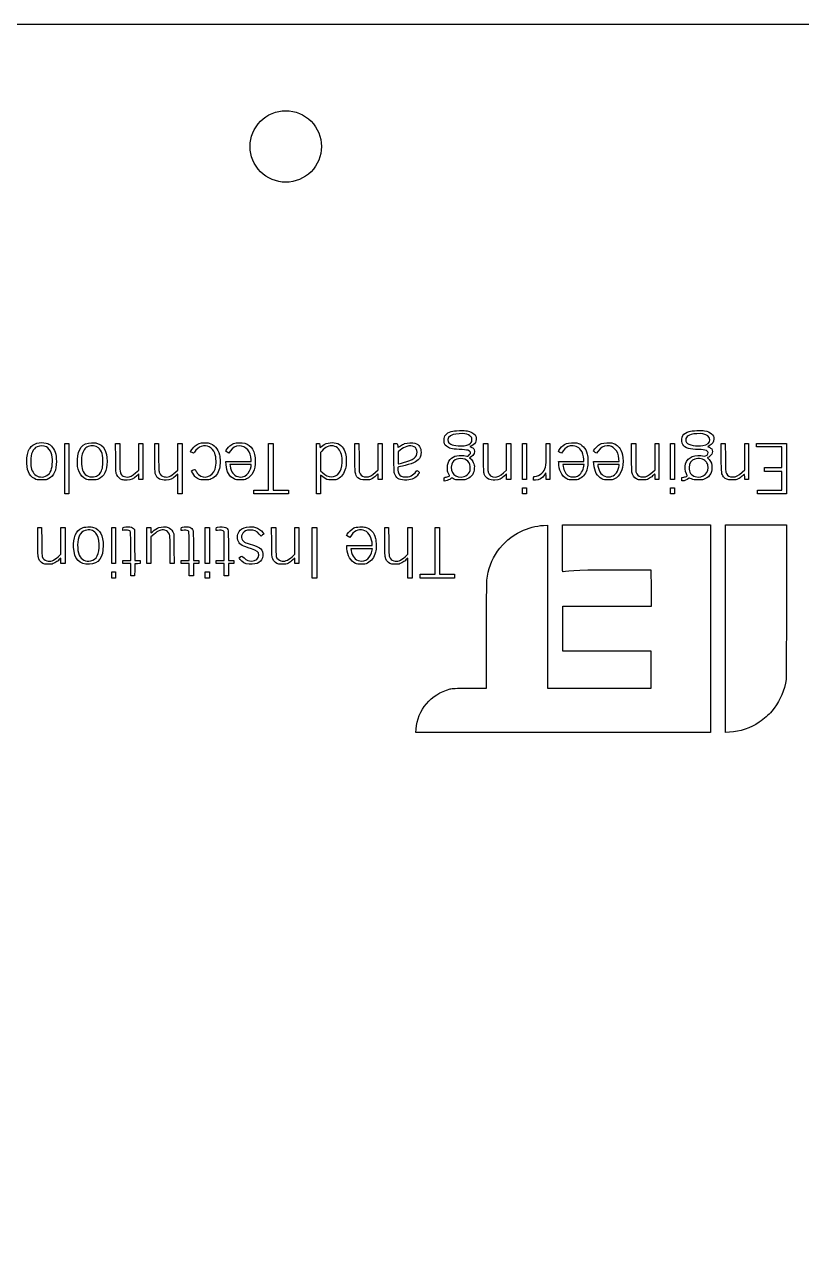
# Model space of a CAD drawing. Extents: x 4 to 392, y 13 to 534.
# Drawn here: x 135.3 to 184.3, y 369.2 to 446.6 of the extents above; entities that cross this region are included whole.
import ezdxf

# ---------------------------------------------------------------- set-up
doc = ezdxf.new("R2010")
doc.units = 0
doc.layers.add('Layer_1', color=7, linetype='CONTINUOUS')

msp = doc.modelspace()

# ---------------------------------------------------------------- linework, layer by layer
at = {"layer": 'Layer_1', "color": 7}
for points in [[(298.524921, 163.496596), (298.336829, 163.496596), (298.336829, 437.039586), (298.354291, 437.039586), (298.336829, 446.479321), (298.240706, 446.575439), (5.042069, 446.575439)], [(163.200946, 420.935633), (163.201056, 420.935543)], [(178.172115, 420.937523), (178.171475, 420.937563)], [(139.833776, 420.163493), (139.833776, 420.163353)], [(141.034006, 419.218883), (141.027006, 420.146703), (141.159996, 420.146703), (141.292976, 420.146703), (141.292976, 419.277023)], [(142.292626, 418.280653), (142.490146, 418.450183), (142.490146, 419.298443), (142.490146, 420.146703), (142.621846, 420.146703), (142.753536, 420.146703), (142.753206, 419.009363)], [(143.500396, 419.206903), (143.493396, 420.146683), (143.612346, 420.146683), (143.731286, 420.146683), (143.739286, 419.266753)], [(144.819966, 418.338943), (144.955326, 418.458663), (144.955596, 419.302673), (144.955876, 420.146683), (145.087556, 420.146683), (145.219246, 420.146683), (145.219246, 418.554443), (145.219396, 418.554443)], [(146.920426, 420.163443), (146.921086, 420.163363)], [(154.096306, 418.031883), (153.958636, 418.138613), (153.958636, 417.550413), (153.958636, 416.962213), (153.826946, 416.962213), (153.695246, 416.962213), (153.695246, 418.554463), (153.695246, 420.146703), (153.789346, 420.146703), (153.883346, 420.146703), (153.899846, 420.015013)], [(156.113756, 419.313113), (156.113756, 420.146743), (156.244366, 420.146743), (156.374976, 420.146743), (156.381976, 419.242863), (156.388976, 418.339003), (156.448776, 418.232473)], [(157.424486, 418.317673), (157.598076, 418.474653), (157.598076, 419.310693), (157.598076, 420.146743), (157.717786, 420.146743), (157.837516, 420.146743), (157.837686, 419.009363)], [(158.573956, 419.679743), (158.567956, 420.146653), (158.678896, 420.146653)], [(159.903956, 420.161483), (159.903956, 420.161593)], [(164.235096, 419.218863), (164.228096, 420.146683), (164.361306, 420.146683), (164.494516, 420.146683), (164.494516, 419.295313)], [(165.494126, 418.279383), (165.691666, 418.447923), (165.691666, 419.297303), (165.691666, 420.146683), (165.823356, 420.146683), (165.955046, 420.146683), (165.954576, 419.009363)], [(168.180886, 419.470283), (168.181156, 420.146683), (168.300866, 420.146683), (168.420586, 420.146683), (168.420766, 419.009363)], [(170.112596, 420.170443), (170.112526, 420.171103)], [(172.329706, 420.169903), (172.329656, 420.170063)], [(173.568716, 419.316613), (173.568716, 420.146693), (173.699326, 420.146693), (173.829946, 420.146693), (173.836946, 419.242813), (173.843946, 418.338953), (173.903746, 418.232423)], [(174.879446, 418.317623), (175.053046, 418.474603), (175.053046, 419.310643), (175.053046, 420.146693), (175.172756, 420.146693), (175.292476, 420.146693), (175.292576, 419.009363)], [(179.224955, 419.242803), (179.215955, 420.146673), (179.348325, 420.146673), (179.480705, 420.146673), (179.487705, 419.254783)], [(180.534115, 418.319563), (180.703875, 418.474503), (180.703875, 419.310593), (180.703875, 420.146673), (180.823605, 420.146673), (180.943325, 420.146673), (180.943275, 419.009363)], [(145.996626, 419.587683), (145.949026, 419.519583), (145.847256, 419.560383)], [(148.247836, 419.643273), (148.163636, 419.528563), (148.068436, 419.580163)], [(154.036636, 419.662013), (153.958836, 419.565313), (153.958836, 418.989403), (153.958836, 418.413493), (154.088576, 418.287823)], [(158.967606, 419.717053), (158.843316, 419.618853), (158.843316, 419.236313)], [(163.490456, 419.996553), (163.373906, 419.938453), (163.491446, 419.888853)], [(169.262186, 419.675463), (169.154976, 419.528093), (169.051276, 419.578393)], [(171.447916, 419.641363), (171.362316, 419.524763), (171.268516, 419.578263)], [(178.465105, 419.984073), (178.369305, 419.935773), (178.471515, 419.894773)], [(142.753206, 419.009363), (142.753206, 417.872043), (142.621516, 417.872043), (142.489816, 417.872043), (142.489816, 418.042053), (142.489816, 418.212053), (142.358126, 418.091693)], [(145.219396, 418.554443), (145.219396, 416.962183), (145.087706, 416.962183), (144.956016, 416.962183), (144.956016, 417.586633), (144.956016, 418.211083), (144.818346, 418.088313)], [(147.999316, 418.799843), (147.983616, 418.997383), (148.780376, 418.997383), (149.577136, 418.997383), (149.577136, 419.103943)], [(149.568946, 418.680343), (149.583846, 418.805843), (148.908186, 418.805843), (148.232526, 418.805843), (148.248016, 418.728033)], [(157.837686, 419.009363), (157.837686, 417.872043), (157.717966, 417.872043), (157.598256, 417.872043), (157.598256, 418.039653)], [(162.544666, 419.150173), (162.544666, 419.150023)], [(163.446306, 419.289343), (163.346216, 419.234043), (163.428816, 419.161543)], [(165.954576, 419.009363), (165.954576, 417.872043), (165.822886, 417.872043), (165.691196, 417.872043), (165.691196, 418.042053), (165.691196, 418.212053), (165.556156, 418.088653)], [(168.420766, 419.009363), (168.420766, 417.872043), (168.301976, 417.872043), (168.183196, 417.872043), (168.176196, 418.079653), (168.169196, 418.287263), (168.080396, 418.153293)], [(168.972296, 418.907243), (168.971506, 418.996743), (169.767626, 419.002743), (170.563756, 419.008743), (170.558756, 419.150943)], [(170.562956, 418.704083), (170.579956, 418.805833), (169.904716, 418.805833), (169.229476, 418.805833), (169.246376, 418.693043), (169.246326, 418.693053)], [(171.190916, 418.847713), (171.178816, 418.997363), (171.982116, 418.997363), (172.785416, 418.997363), (172.771516, 419.170953)], [(172.778506, 418.733413), (172.778506, 418.805813), (172.106996, 418.805813), (171.435496, 418.805813), (171.451926, 418.716053)], [(175.292576, 419.009363), (175.292576, 417.872043), (175.172866, 417.872043), (175.053146, 417.872043), (175.053146, 418.039653)], [(180.943275, 419.009363), (180.943275, 417.872043), (180.823555, 417.872043), (180.703835, 417.872043), (180.703835, 418.027673)], [(159.918386, 418.294443), (160.036166, 418.426603), (160.110466, 418.388103)], [(161.848696, 417.784543), (161.740546, 417.769743), (161.740546, 417.878843)], [(167.507206, 417.824153), (167.391066, 417.824153), (167.391066, 417.943873)], [(176.729776, 417.880843), (176.729776, 417.985473), (176.869436, 418.012973)], [(136.125746, 413.903063), (136.118746, 414.830873), (136.237456, 414.830873), (136.356176, 414.830873), (136.366476, 413.962923)], [(137.400906, 412.987973), (137.578226, 413.142853), (137.580226, 413.986863), (137.582226, 414.830873), (137.713916, 414.830873), (137.845606, 414.830873), (137.845606, 413.693553), (137.844766, 413.693503)], [(142.155936, 414.770023), (142.214536, 414.707723), (142.226536, 413.733913), (142.238536, 412.760113), (142.412126, 412.753113), (142.585716, 412.746113), (142.585716, 412.652413), (142.585716, 412.558713), (142.412126, 412.551713), (142.238536, 412.544713), (142.232536, 412.167603), (142.226536, 411.790493), (142.107416, 411.790493), (141.988306, 411.790493), (141.988306, 412.173583), (141.988306, 412.556683), (141.736896, 412.556683), (141.485496, 412.556683), (141.485496, 412.652483), (141.485496, 412.748283), (141.737726, 412.748283), (141.989956, 412.748283), (141.983956, 413.657503)], [(141.564106, 414.658373), (141.486306, 414.640973), (141.486306, 414.745133)], [(142.026326, 414.853653), (142.024246, 414.853523)], [(143.435956, 414.399333), (143.258796, 414.244593), (143.256796, 413.400573), (143.254796, 412.556573), (143.123106, 412.556573), (142.991416, 412.556573), (142.991416, 413.693893), (142.991416, 414.831213), (143.123106, 414.831213), (143.254796, 414.831213), (143.254796, 414.660823), (143.254796, 414.490433), (143.345496, 414.572433)], [(144.336856, 414.843253), (144.338106, 414.843223)], [(145.249066, 414.655703), (145.171266, 414.635903), (145.171266, 414.742563)], [(145.711296, 414.853573), (145.711566, 414.853523)], [(147.464066, 414.656583), (147.374266, 414.637583), (147.374266, 414.743273)], [(147.962716, 414.833913), (147.962756, 414.833723)], [(149.732696, 414.867703), (149.732766, 414.867823)], [(150.874806, 413.903053), (150.867806, 414.830873), (151.000786, 414.830873), (151.133776, 414.830873), (151.133776, 413.965683)], [(152.157226, 412.990993), (152.330696, 413.142843), (152.330966, 413.986853), (152.331236, 414.830873), (152.462926, 414.830873), (152.594616, 414.830873), (152.594616, 413.693543), (152.594036, 413.693503)], [(156.775206, 414.857843), (156.775006, 414.857783)], [(158.010006, 413.903063), (158.003006, 414.830873), (158.121766, 414.830873), (158.240516, 414.830873), (158.250516, 413.962923)], [(159.284506, 412.987223), (159.464776, 413.142853), (159.465216, 413.986863), (159.465676, 414.830873), (159.597366, 414.830873), (159.729056, 414.830873), (159.729236, 413.238583)], [(168.007786, 414.967083), (168.277156, 414.981783), (168.277156, 409.842216), (168.277156, 404.702646), (171.545456, 404.702646), (174.813756, 404.702646), (174.813756, 405.863916), (174.813756, 407.025186), (172.024326, 407.025186), (169.234896, 407.025186), (169.234896, 408.449816), (169.234896, 409.874466), (172.030316, 409.874466), (174.825736, 409.874456), (174.819736, 411.011783), (174.813736, 412.149113), (172.868776, 412.148843)], [(169.211846, 413.512253), (169.211846, 414.998373), (173.880856, 414.998373), (178.549865, 414.998373), (178.548915, 408.450226)], [(179.738995, 401.911146), (179.483005, 401.894546), (179.483005, 408.446656), (179.483005, 414.998753), (181.411025, 414.998753), (183.339055, 414.998753), (183.331415, 410.120294)], [(144.639456, 414.568803), (144.704656, 414.436143), (144.711656, 413.496353), (144.718656, 412.556573), (144.599486, 412.556573), (144.480306, 412.556573), (144.472306, 413.436493)], [(148.140516, 413.684273), (148.140516, 412.748113), (148.308126, 412.748113), (148.475726, 412.748113), (148.475726, 412.652313), (148.475726, 412.556513), (148.308126, 412.556513), (148.140516, 412.556513), (148.140516, 412.173413), (148.140516, 411.790323), (148.008826, 411.790323), (147.877136, 411.790323), (147.877136, 412.173413), (147.877136, 412.556513), (147.625726, 412.556513), (147.374326, 412.556513), (147.374326, 412.652313), (147.374326, 412.748113), (147.625726, 412.748113), (147.877136, 412.748113), (147.877136, 413.653803), (147.877136, 414.559483), (147.815936, 414.616983)], [(150.315556, 414.524773), (150.393456, 414.426373), (150.296856, 414.362473), (150.200256, 414.298573), (150.091046, 414.420053)], [(155.897446, 414.356323), (155.797646, 414.214843), (155.692306, 414.273743), (155.586986, 414.332643), (155.628986, 414.406443)], [(137.844766, 413.693503), (137.844766, 412.556193), (137.713076, 412.556193), (137.581386, 412.556193), (137.581386, 412.725653), (137.581386, 412.895113), (137.457156, 412.786443)], [(145.937196, 413.640013), (145.937646, 412.748123), (146.105246, 412.748123), (146.272856, 412.748123), (146.272856, 412.652323), (146.272856, 412.556523), (146.105246, 412.556523), (145.937646, 412.556523), (145.937646, 412.173423), (145.937646, 411.790323), (145.805956, 411.790323), (145.674266, 411.790323), (145.674266, 412.173423), (145.674266, 412.556523), (145.422856, 412.556523), (145.171446, 412.556523), (145.171446, 412.652323), (145.171446, 412.748123), (145.423676, 412.748123), (145.675916, 412.748123), (145.668916, 413.657333)], [(152.594036, 413.693503), (152.594036, 412.556193), (152.462336, 412.556193), (152.330656, 412.556193), (152.330656, 412.725433), (152.330656, 412.894683), (152.192976, 412.775173)], [(155.620046, 413.520283), (155.604246, 413.705853), (156.409796, 413.705853), (157.215356, 413.705853), (157.214986, 413.783653)], [(157.205996, 413.394833), (157.221296, 413.490333), (156.544756, 413.490333), (155.868206, 413.490333), (155.883916, 413.392003)], [(159.729236, 413.238583), (159.729236, 411.646333), (159.597536, 411.646333), (159.465846, 411.646333), (159.465846, 412.270713), (159.465846, 412.895113), (159.341626, 412.786443)], [(183.331415, 410.120294), (183.324415, 405.241776), (183.269915, 405.002346)], [(178.548915, 408.450226), (178.548915, 401.901646), (169.255256, 401.901646), (159.961606, 401.901646), (159.977506, 402.107616)], [(163.350776, 404.696736), (164.422246, 404.705736), (164.422706, 408.002416)]]:
    msp.add_lwpolyline(points, dxfattribs=at)
for points in [[(154.012166, 438.878623)], [(136.642856, 420.157303)], [(138.084206, 418.554443), (138.084206, 416.962183), (137.952506, 416.962183), (137.820816, 416.962183), (137.820816, 418.554443), (137.820816, 420.146683), (137.952506, 420.146683), (138.084206, 420.146683)], [(149.169236, 420.157703)], [(150.965866, 418.674153), (150.965866, 417.201623), (151.444736, 417.201623), (151.923616, 417.201623), (151.923616, 417.081903), (151.923616, 416.962183), (150.834176, 416.962183), (149.744746, 416.962183), (149.744746, 417.081903), (149.744746, 417.201623), (150.211646, 417.201623), (150.678546, 417.201623), (150.678546, 418.674153), (150.678546, 420.146683), (150.822206, 420.146683), (150.965866, 420.146683)], [(154.941606, 420.161953)], [(162.312666, 420.698503)], [(166.936256, 419.009363), (166.936256, 417.872043), (166.816546, 417.872043), (166.696826, 417.872043), (166.696826, 419.009363), (166.696826, 420.146683), (166.816546, 420.146683), (166.936256, 420.146683)], [(176.274276, 419.009363), (176.274276, 417.872043), (176.154556, 417.872043), (176.034836, 417.872043), (176.034836, 419.009363), (176.034836, 420.146683), (176.154556, 420.146683), (176.274276, 420.146683)], [(177.336145, 420.709193)], [(183.337635, 418.554443), (183.337635, 416.962183), (182.427785, 416.962183), (181.517925, 416.962183), (181.517925, 417.081903), (181.517925, 417.201623), (182.284115, 417.201623), (183.050315, 417.201623), (183.050315, 417.788243), (183.050315, 418.374853), (182.499605, 418.374853), (181.948915, 418.374853), (181.948915, 418.494573), (181.948915, 418.614293), (182.499995, 418.614293), (183.051085, 418.614293), (183.045085, 419.266753), (183.039085, 419.919223), (182.242965, 419.925223), (181.446835, 419.931223), (181.446835, 420.038643), (181.446835, 420.146073), (182.392605, 420.146073), (183.338375, 420.146073)], [(136.084926, 419.931983)], [(139.291556, 419.943553)], [(154.369896, 419.929023)], [(159.393956, 419.950223)], [(177.552955, 419.153683)], [(166.936256, 417.153733), (166.936256, 416.962183), (166.816546, 416.962183), (166.696826, 416.962183), (166.696826, 417.153733), (166.696826, 417.345283), (166.816546, 417.345283), (166.936256, 417.345283)], [(176.274276, 417.153733), (176.274276, 416.962183), (176.154556, 416.962183), (176.034836, 416.962183), (176.034836, 417.153733), (176.034836, 417.345283), (176.154556, 417.345283), (176.274276, 417.345283)], [(139.632776, 414.845503)], [(141.029266, 413.693503), (141.029266, 412.556193), (140.909546, 412.556193), (140.789826, 412.556193), (140.789826, 413.693503), (140.789826, 414.830833), (140.909546, 414.830833), (141.029266, 414.830833)], [(146.943336, 413.693503), (146.943336, 412.556193), (146.811646, 412.556193), (146.679956, 412.556193), (146.679956, 413.693503), (146.679956, 414.830833), (146.811646, 414.830833), (146.943336, 414.830833)], [(153.719386, 413.238583), (153.719386, 411.646333), (153.575716, 411.646333), (153.432066, 411.646333), (153.432066, 413.238583), (153.432066, 414.830833), (153.575716, 414.830833), (153.719386, 414.830833)], [(161.458966, 413.364283), (161.464966, 411.897733), (161.937856, 411.891733), (162.410736, 411.885733), (162.410736, 411.766523), (162.410736, 411.647313), (161.321306, 411.647313), (160.231866, 411.647313), (160.231866, 411.766523), (160.231866, 411.885733), (160.704756, 411.891733), (161.177646, 411.897733), (161.183646, 413.364283), (161.189646, 414.830833), (161.320966, 414.830833), (161.452286, 414.830833)], [(139.116666, 414.649903)], [(141.029266, 411.837903), (141.029266, 411.646353), (140.909546, 411.646353), (140.789826, 411.646353), (140.789826, 411.837903), (140.789826, 412.029453), (140.909546, 412.029453), (141.029266, 412.029453)], [(146.943336, 411.837903), (146.943336, 411.646353), (146.811646, 411.646353), (146.679956, 411.646353), (146.679956, 411.837903), (146.679956, 412.029453), (146.811646, 412.029453), (146.943336, 412.029453)]]:
    msp.add_lwpolyline(points, close=True, dxfattribs=at)
for points in [[(150.165849, 440.47182), (150.588391, 440.894362), (151.161481, 441.131743), (151.759046, 441.131743)], [(151.759046, 441.131743), (152.356611, 441.131743), (152.929701, 440.894362), (153.352243, 440.47182)], [(149.505926, 438.878623), (149.505925, 439.476188), (149.743307, 440.049278), (150.165849, 440.47182)], [(153.352243, 440.47182), (153.774785, 440.049278), (154.012166, 439.476188), (154.012166, 438.878623)], [(150.165849, 437.285426), (149.743307, 437.707968), (149.505925, 438.281058), (149.505926, 438.878623)], [(154.012166, 438.878623), (154.012166, 438.281058), (153.774785, 437.707968), (153.352243, 437.285426)], [(151.759046, 436.625503), (151.161481, 436.625503), (150.588391, 436.862884), (150.165849, 437.285426)], [(153.352243, 437.285426), (152.929701, 436.862884), (152.356611, 436.625503), (151.759046, 436.625503)], [(161.740386, 420.350473), (161.740386, 420.629923), (161.873726, 420.789493), (162.193276, 420.892433)], [(162.193276, 420.892433), (162.318746, 420.932833), (162.424286, 420.944733), (162.710096, 420.950633)], [(162.710096, 420.950633), (162.907636, 420.954633), (163.128516, 420.948633), (163.200946, 420.935633)], [(163.201056, 420.935543), (163.383056, 420.904643), (163.629596, 420.776093), (163.695816, 420.677683)], [(176.802616, 420.635383), (176.875416, 420.743393), (177.035145, 420.847903), (177.208705, 420.901123)], [(177.208705, 420.901123), (177.360325, 420.947623), (177.986485, 420.971323), (178.172115, 420.937523)], [(178.171475, 420.937563), (178.568295, 420.865363), (178.764405, 420.695433), (178.764405, 420.423643)], [(135.630746, 419.846143), (135.823916, 420.135083), (136.244716, 420.264453), (136.642856, 420.157303)], [(136.642856, 420.157253), (136.806186, 420.113253), (136.847316, 420.090453), (136.976506, 419.971273)], [(138.619396, 419.117203), (138.658796, 419.821633), (138.943796, 420.164633), (139.507886, 420.186193)], [(139.507886, 420.186193), (139.638416, 420.191193), (139.767776, 420.182193), (139.833776, 420.163493)], [(139.833776, 420.163353), (140.275956, 420.037993), (140.486086, 419.666673), (140.486806, 419.009363)], [(146.041666, 419.982783), (146.198016, 420.111663), (146.376856, 420.176143), (146.604606, 420.185743)], [(146.604606, 420.185743), (146.728396, 420.191743), (146.854786, 420.181743), (146.920426, 420.163443)], [(146.921086, 420.163363), (147.249016, 420.070363), (147.481136, 419.809943), (147.581876, 419.422023)], [(148.235366, 419.985683), (148.301866, 420.045483), (148.407326, 420.112543), (148.469806, 420.134803)], [(148.469806, 420.134803), (148.630266, 420.191903), (149.003326, 420.204203), (149.169236, 420.157703)], [(149.169306, 420.157733), (149.602046, 420.036493), (149.840516, 419.632733), (149.840516, 419.021333)], [(154.008446, 419.946023), (154.203276, 420.156553), (154.611456, 420.251003), (154.941606, 420.161953)], [(154.941686, 420.161953), (155.230436, 420.084153), (155.431906, 419.856833), (155.529626, 419.498773)], [(158.678896, 420.146653), (158.797796, 420.146643), (158.818276, 420.121853), (158.819046, 419.977043)], [(158.989396, 419.984443), (159.068296, 420.037143), (159.188926, 420.101903), (159.257446, 420.128383)], [(159.257446, 420.128383), (159.420166, 420.191283), (159.775746, 420.209483), (159.903956, 420.161483)], [(159.903956, 420.161593), (160.186636, 420.055923), (160.292546, 419.894513), (160.290806, 419.572033)], [(161.890486, 419.963273), (161.778096, 420.061973), (161.740386, 420.159243), (161.740386, 420.350473)], [(162.312606, 420.698563), (162.050246, 420.617563), (161.921776, 420.424373), (162.012956, 420.248053)], [(162.012956, 420.248053), (162.104456, 420.071073), (162.335676, 419.994203), (162.782046, 419.992353)], [(163.060556, 420.746503), (162.887966, 420.778203), (162.487476, 420.752503), (162.312666, 420.698503)], [(162.782046, 419.992353), (163.148086, 419.990353), (163.290306, 420.028453), (163.418356, 420.160523)], [(163.440556, 420.567013), (163.368956, 420.644813), (163.212866, 420.718503), (163.060556, 420.746503)], [(163.418356, 420.160523), (163.491056, 420.235523), (163.500356, 420.259723), (163.500356, 420.373553)], [(163.500356, 420.373553), (163.500356, 420.477233), (163.488856, 420.514513), (163.440556, 420.567013)], [(163.754216, 420.289043), (163.716316, 420.162523), (163.628826, 420.065513), (163.490456, 419.996553)], [(163.695816, 420.677683), (163.764616, 420.575323), (163.789816, 420.407953), (163.754216, 420.289043)], [(169.063816, 419.813513), (169.185576, 419.974363), (169.301896, 420.068573), (169.462376, 420.136343)], [(169.462376, 420.136343), (169.573116, 420.183143), (169.958066, 420.203243), (170.112596, 420.170443)], [(170.112526, 420.171103), (170.439386, 420.101603), (170.679166, 419.847443), (170.779336, 419.464293)], [(171.436866, 419.985583), (171.503366, 420.045383), (171.608826, 420.112443), (171.671306, 420.134703)], [(171.671306, 420.134703), (171.804226, 420.182003), (172.198026, 420.203103), (172.329706, 420.169903)], [(172.329656, 420.170063), (172.580496, 420.106763), (172.782056, 419.946633), (172.895036, 419.720773)], [(176.753216, 420.160383), (176.708416, 420.296423), (176.732816, 420.531833), (176.802616, 420.635383)], [(177.603795, 419.763263), (177.133015, 419.765263), (176.838116, 419.903133), (176.753216, 420.160383)], [(177.026525, 420.518173), (176.974325, 420.438473), (176.974625, 420.285303), (177.027325, 420.205073)], [(177.336075, 420.709133), (177.188105, 420.664633), (177.077935, 420.596623), (177.026525, 420.518173)], [(177.027325, 420.205073), (177.139015, 420.034613), (177.682935, 419.929593), (178.071995, 420.003373)], [(178.058945, 420.744993), (177.899715, 420.773793), (177.482025, 420.752993), (177.336145, 420.709193)], [(178.501015, 420.374813), (178.501185, 420.565163), (178.349035, 420.692573), (178.058945, 420.744993)], [(178.071995, 420.003373), (178.354945, 420.057073), (178.500825, 420.183343), (178.501015, 420.374813)], [(178.764405, 420.423643), (178.764405, 420.225493), (178.670505, 420.087643), (178.465105, 419.984073)], [(135.431956, 419.099233), (135.445256, 419.458963), (135.493756, 419.641273), (135.630746, 419.846143)], [(136.084906, 419.932063), (135.805566, 419.810383), (135.681086, 419.523043), (135.680016, 418.997393)], [(136.666966, 419.921583), (136.501446, 420.007183), (136.267076, 420.011383), (136.084926, 419.931983)], [(136.968146, 419.543313), (136.922846, 419.682433), (136.778336, 419.863993), (136.666966, 419.921583)], [(136.955546, 418.431393), (137.067736, 418.731253), (137.073266, 419.220043), (136.968146, 419.543313)], [(136.976506, 419.971273), (137.190366, 419.774153), (137.293236, 419.461753), (137.293236, 419.009363)], [(138.900516, 419.370113), (138.841916, 419.052113), (138.882316, 418.570983), (138.984716, 418.367683)], [(139.291606, 419.943503), (139.099406, 419.864503), (138.951696, 419.647873), (138.900516, 419.370113)], [(139.949226, 419.863853), (139.791236, 419.991283), (139.494946, 420.027163), (139.291556, 419.943553)], [(140.231856, 418.925553), (140.251056, 419.371103), (140.151856, 419.700453), (139.949226, 419.863853)], [(145.847256, 419.560383), (145.791356, 419.582883), (145.745616, 419.608083), (145.745756, 419.616583)], [(145.745756, 419.616583), (145.746196, 419.650083), (145.962106, 419.917203), (146.041666, 419.982783)], [(146.428136, 419.956373), (146.308416, 419.921673), (146.113896, 419.755453), (145.996626, 419.587683)], [(147.276666, 419.533843), (147.145256, 419.885053), (146.790856, 420.061533), (146.428136, 419.956373)], [(147.301666, 418.510313), (147.400066, 418.826153), (147.390166, 419.230263), (147.276666, 419.533843)], [(147.581876, 419.422023), (147.633876, 419.221753), (147.633176, 418.773943), (147.579876, 418.569103)], [(147.973036, 419.651463), (147.972586, 419.693963), (148.120756, 419.882633), (148.235366, 419.985683)], [(148.068436, 419.580163), (148.016136, 419.608663), (147.973136, 419.640663), (147.973036, 419.651463)], [(148.820366, 419.988023), (148.581306, 419.982023), (148.429546, 419.890823), (148.247836, 419.643273)], [(149.577136, 419.103943), (149.577136, 419.620543), (149.253516, 419.998603), (148.820366, 419.988023)], [(153.899846, 420.015013), (153.908846, 419.942613), (153.923946, 419.883323), (153.933346, 419.883323)], [(153.933346, 419.883323), (153.942346, 419.883323), (153.976446, 419.911523), (154.008446, 419.946023)], [(154.369886, 419.929013), (154.244996, 419.875113), (154.141166, 419.791943), (154.036636, 419.662013)], [(155.088986, 419.795503), (154.893426, 419.998023), (154.639206, 420.045233), (154.369896, 419.929023)], [(155.317496, 418.930423), (155.337696, 419.335703), (155.264196, 419.614033), (155.088986, 419.795503)], [(155.529626, 419.498773), (155.589826, 419.277973), (155.590426, 418.751083), (155.530416, 418.555453)], [(156.308956, 417.976653), (156.138336, 418.131713), (156.113756, 418.299973), (156.113756, 419.313113)], [(158.655456, 418.156763), (158.587056, 418.304043), (158.593056, 418.190763), (158.573956, 419.679743)], [(158.819046, 419.977043), (158.819316, 419.943043), (158.825046, 419.909243), (158.832646, 419.901943)], [(158.832646, 419.901943), (158.839646, 419.894943), (158.910446, 419.931843), (158.989396, 419.984443)], [(159.394026, 419.950193), (159.259496, 419.909193), (159.101176, 419.822643), (158.967606, 419.717053)], [(159.184026, 418.936263), (159.818676, 419.110203), (160.040436, 419.278353), (160.040436, 419.585643)], [(160.040436, 419.585643), (160.040436, 419.911613), (159.769206, 420.064583), (159.393956, 419.950223)], [(160.290806, 419.572033), (160.290006, 419.412483), (160.278706, 419.347553), (160.238806, 419.271473)], [(162.698126, 419.760463), (162.204196, 419.785663), (162.048126, 419.824863), (161.890486, 419.963273)], [(162.126156, 419.126453), (162.341986, 419.371643), (162.691186, 419.444103), (163.170536, 419.343143)], [(163.236856, 419.712663), (163.184156, 419.726563), (162.941746, 419.748063), (162.698126, 419.760463)], [(163.170536, 419.343143), (163.237736, 419.328943), (163.258936, 419.337143), (163.332156, 419.411243)], [(163.332156, 419.411243), (163.470536, 419.549623), (163.435546, 419.660313), (163.236856, 419.712663)], [(163.646406, 419.749653), (163.715006, 419.585483), (163.630506, 419.391003), (163.446306, 419.289343)], [(163.491446, 419.888853), (163.584546, 419.849453), (163.616786, 419.820453), (163.646406, 419.749653)], [(167.904306, 418.264613), (168.158816, 418.513093), (168.180516, 418.607683), (168.180886, 419.470283)], [(168.947586, 419.644393), (168.947586, 419.653393), (168.999886, 419.729093), (169.063816, 419.813513)], [(169.051276, 419.578393), (168.994176, 419.606093), (168.947586, 419.635793), (168.947586, 419.644393)], [(169.692106, 419.978693), (169.521366, 419.947093), (169.394936, 419.857963), (169.262186, 419.675463)], [(170.377186, 419.718963), (170.219736, 419.925393), (169.952286, 420.026783), (169.692106, 419.978693)], [(170.558756, 419.150943), (170.551756, 419.344553), (170.471956, 419.594733), (170.377186, 419.718963)], [(170.779336, 419.464293), (170.830336, 419.269373), (170.830336, 418.771213), (170.779406, 418.579873)], [(171.174516, 419.651363), (171.174156, 419.693863), (171.322266, 419.882553), (171.436866, 419.985583)], [(171.268516, 419.578263), (171.217016, 419.607763), (171.174616, 419.640663), (171.174516, 419.651363)], [(172.024386, 419.989393), (171.788936, 419.986393), (171.631106, 419.890893), (171.447916, 419.641363)], [(172.517056, 419.788943), (172.368346, 419.937243), (172.233206, 419.992233), (172.024386, 419.989393)], [(172.771516, 419.170953), (172.749016, 419.449583), (172.673616, 419.632863), (172.517056, 419.788943)], [(172.895036, 419.720773), (172.999196, 419.512573), (173.029726, 419.354033), (173.029726, 419.021333)], [(173.595316, 418.333603), (173.579216, 418.426003), (173.568716, 418.815003), (173.568716, 419.316613)], [(176.979045, 418.861603), (177.103235, 419.288813), (177.583085, 419.487173), (178.147035, 419.344413)], [(178.402045, 419.572013), (178.382445, 419.704703), (178.148635, 419.760733), (177.603795, 419.763263)], [(178.147035, 419.344413), (178.268435, 419.313713), (178.420185, 419.449113), (178.402045, 419.572013)], [(178.623165, 419.461053), (178.574465, 419.381153), (178.431575, 419.260753), (178.385505, 419.260753)], [(178.471515, 419.894773), (178.527715, 419.872173), (178.595075, 419.826673), (178.621165, 419.793473)], [(178.621165, 419.793473), (178.682465, 419.715573), (178.683165, 419.560233), (178.623165, 419.461053)], [(135.907726, 417.919243), (135.554926, 418.110483), (135.408776, 418.472943), (135.431956, 419.099233)], [(135.680016, 418.997393), (135.679566, 418.754203), (135.689016, 418.665853), (135.732716, 418.526093)], [(137.293236, 419.009363), (137.293236, 418.438753), (137.142656, 418.098053), (136.810996, 417.918243)], [(139.144576, 417.892663), (138.782236, 418.056503), (138.585776, 418.514603), (138.619396, 419.117203)], [(140.486806, 419.009363), (140.487256, 418.418833), (140.314596, 418.053583), (139.956006, 417.887863)], [(140.004176, 418.207813), (140.155806, 418.364453), (140.215826, 418.553683), (140.231856, 418.925553)], [(141.098506, 418.164323), (141.041706, 418.289953), (141.041106, 418.299233), (141.034006, 419.218883)], [(141.292976, 419.277023), (141.292976, 418.315913), (141.302976, 418.239883), (141.439516, 418.124713)], [(143.557596, 418.159363), (143.509796, 418.262063), (143.507096, 418.311103), (143.500396, 419.206903)], [(143.739286, 419.266753), (143.746286, 418.484193), (143.752086, 418.376223), (143.790286, 418.291053)], [(147.579876, 418.569103), (147.495876, 418.242153), (147.326506, 418.021713), (147.065276, 417.899223)], [(148.495836, 417.902673), (148.200016, 418.047943), (148.035426, 418.345323), (147.999316, 418.799843)], [(148.248016, 418.728033), (148.328216, 418.326323), (148.469776, 418.127873), (148.732676, 418.048753)], [(149.840516, 419.021333), (149.840516, 418.486263), (149.638236, 418.071893), (149.294656, 417.903173)], [(149.309956, 418.173643), (149.429126, 418.275643), (149.548736, 418.509653), (149.568946, 418.680343)], [(154.629256, 418.028843), (155.038026, 418.026843), (155.288786, 418.355493), (155.317496, 418.930423)], [(155.530416, 418.555453), (155.436316, 418.247613), (155.276446, 418.028933), (155.056576, 417.907143)], [(158.849256, 418.648143), (158.811956, 418.637743), (158.810856, 418.512693), (158.847256, 418.346513)], [(158.843316, 419.236313), (158.843316, 419.025913), (158.852316, 418.853763), (158.863116, 418.853763)], [(159.280886, 418.753783), (159.059956, 418.700283), (158.865716, 418.652763), (158.849256, 418.648143)], [(158.863116, 418.853763), (158.874016, 418.853763), (159.018446, 418.890863), (159.184026, 418.936263)], [(160.238806, 419.271473), (160.110446, 419.026523), (159.869316, 418.896213), (159.280886, 418.753783)], [(161.955896, 418.589503), (161.955896, 418.844993), (161.999496, 418.982603), (162.126156, 419.126453)], [(162.026296, 418.242163), (161.964496, 418.364553), (161.955896, 418.407133), (161.955896, 418.589503)], [(162.232326, 418.825623), (162.076006, 418.299273), (162.479076, 417.896313), (163.005496, 418.052643)], [(162.544666, 419.150023), (162.391686, 419.097923), (162.278166, 418.980003), (162.232326, 418.825623)], [(163.054306, 419.148173), (162.915336, 419.197273), (162.685826, 419.198173), (162.544666, 419.150173)], [(163.005496, 418.052643), (163.317936, 418.145443), (163.468886, 418.459843), (163.370206, 418.812293)], [(163.370206, 418.812293), (163.330206, 418.955053), (163.195546, 419.098253), (163.054306, 419.148173)], [(163.651646, 418.583873), (163.634546, 418.256863), (163.487766, 418.032243), (163.204646, 417.899513)], [(163.428816, 419.161543), (163.474216, 419.121743), (163.545296, 419.020173), (163.586746, 418.935993)], [(163.586746, 418.935993), (163.657046, 418.793293), (163.661446, 418.769443), (163.651646, 418.583873)], [(164.299496, 418.165173), (164.243196, 418.289683), (164.242496, 418.301183), (164.235096, 419.218863)], [(164.494516, 419.295313), (164.494516, 418.738483), (164.503516, 418.406523), (164.521716, 418.335783)], [(169.098866, 418.317603), (169.037466, 418.451813), (168.973786, 418.748303), (168.972296, 418.907243)], [(169.246326, 418.693053), (169.287526, 418.418053), (169.433496, 418.183273), (169.626496, 418.081433)], [(170.159746, 418.081253), (170.358686, 418.186233), (170.517636, 418.431773), (170.562956, 418.704083)], [(170.779406, 418.579873), (170.692606, 418.253783), (170.545656, 418.046983), (170.309926, 417.919193)], [(171.697196, 417.902653), (171.398966, 418.049103), (171.229996, 418.364523), (171.190916, 418.847713)], [(171.451926, 418.716053), (171.524126, 418.321713), (171.695666, 418.100373), (171.978166, 418.037153)], [(172.617206, 418.294693), (172.696206, 418.408963), (172.778506, 418.632663), (172.778506, 418.733413)], [(173.029726, 419.021333), (173.029726, 418.687453), (172.999226, 418.530163), (172.893556, 418.318973)], [(177.024645, 418.230963), (176.939446, 418.395213), (176.920286, 418.659633), (176.979045, 418.861603)], [(177.201615, 418.626263), (177.199615, 418.312623), (177.322965, 418.125063), (177.577475, 418.051083)], [(177.552955, 419.153683), (177.336085, 419.089283), (177.202625, 418.888943), (177.201615, 418.626263)], [(178.259445, 419.008143), (178.119645, 419.167363), (177.812265, 419.230683), (177.552955, 419.153683)], [(177.577475, 418.051083), (178.089705, 417.902193), (178.514555, 418.297893), (178.371345, 418.790483)], [(178.371345, 418.790483), (178.349745, 418.864683), (178.299345, 418.962603), (178.259445, 419.008143)], [(178.385505, 419.260753), (178.339905, 419.260753), (178.352905, 419.235453), (178.455805, 419.123973)], [(178.455805, 419.123973), (178.613175, 418.953243), (178.652385, 418.838203), (178.640915, 418.580773)], [(178.640915, 418.580773), (178.632915, 418.396323), (178.620515, 418.343313), (178.561715, 418.235513)], [(179.374325, 418.026373), (179.242565, 418.199113), (179.234935, 418.261283), (179.224955, 419.242803)], [(179.487705, 419.254783), (179.494705, 418.377193), (179.495705, 418.361063), (179.550305, 418.250053)], [(135.732716, 418.526093), (135.828216, 418.218013), (136.012776, 418.052283), (136.292546, 418.023403)], [(136.360266, 417.836143), (136.064116, 417.836143), (136.059346, 417.836943), (135.907726, 417.919243)], [(136.292546, 418.023403), (136.591636, 417.992603), (136.851086, 418.152193), (136.955546, 418.431393)], [(136.810996, 417.918243), (136.661486, 417.837143), (136.655736, 417.836143), (136.360266, 417.836143)], [(138.984716, 418.367683), (139.125866, 418.087443), (139.434446, 417.959693), (139.750026, 418.050843)], [(139.556736, 417.836163), (139.306156, 417.836163), (139.253446, 417.843163), (139.144576, 417.892663)], [(139.956006, 417.887863), (139.861006, 417.843963), (139.800686, 417.836163), (139.556736, 417.836163)], [(139.750026, 418.050843), (139.860636, 418.082743), (139.916626, 418.117343), (140.004176, 418.207813)], [(141.447246, 417.848403), (141.304016, 417.888503), (141.167076, 418.012553), (141.098506, 418.164323)], [(141.439516, 418.124713), (141.517216, 418.059413), (141.646606, 418.016053), (141.764956, 418.015853)], [(141.751516, 417.827603), (141.638986, 417.822603), (141.506276, 417.831603), (141.447246, 417.848403)], [(142.358126, 418.091693), (142.159236, 417.909913), (141.993956, 417.837953), (141.751516, 417.827603)], [(141.764956, 418.015853), (141.909256, 418.015583), (142.088746, 418.105653), (142.292626, 418.280653)], [(144.209016, 417.827803), (143.864856, 417.814003), (143.672876, 417.911803), (143.557596, 418.159363)], [(143.790286, 418.291053), (143.857186, 418.141433), (143.941256, 418.069053), (144.085596, 418.036753)], [(144.085596, 418.036753), (144.326816, 417.982753), (144.495946, 418.052353), (144.819966, 418.338943)], [(144.818346, 418.088313), (144.608646, 417.901343), (144.460126, 417.837833), (144.209016, 417.827803)], [(145.817326, 418.419053), (145.817326, 418.438953), (146.032266, 418.506053), (146.043446, 418.489653)], [(146.023836, 418.063383), (145.944236, 418.151483), (145.817326, 418.370043), (145.817326, 418.419053)], [(146.244476, 417.902623), (146.169876, 417.939323), (146.070646, 418.011573), (146.023836, 418.063383)], [(146.043446, 418.489653), (146.045446, 418.485653), (146.076146, 418.434153), (146.110346, 418.374843)], [(146.110346, 418.374843), (146.144546, 418.315543), (146.213786, 418.227153), (146.264246, 418.178333)], [(146.655356, 417.836123), (146.402726, 417.836123), (146.368826, 417.842123), (146.244476, 417.902623)], [(146.264246, 418.178333), (146.595786, 417.857613), (147.153916, 418.036223), (147.301666, 418.510313)], [(147.065276, 417.899223), (146.944336, 417.842523), (146.902826, 417.836123), (146.655356, 417.836123)], [(148.894746, 417.836173), (148.655206, 417.836173), (148.619096, 417.842173), (148.495836, 417.902673)], [(148.732676, 418.048753), (148.943366, 417.985353), (149.139566, 418.027753), (149.309956, 418.173643)], [(149.294656, 417.903173), (149.170236, 417.842073), (149.134746, 417.836173), (148.894746, 417.836173)], [(154.088576, 418.287823), (154.276366, 418.105933), (154.435476, 418.029723), (154.629256, 418.028843)], [(154.664966, 417.836143), (154.368956, 417.836143), (154.332656, 417.848643), (154.096306, 418.031883)], [(155.056576, 417.907143), (154.936226, 417.840443), (154.912166, 417.836143), (154.664966, 417.836143)], [(156.796146, 417.836183), (156.518276, 417.836183), (156.438116, 417.859283), (156.308956, 417.976653)], [(156.448776, 418.232473), (156.533976, 418.080803), (156.636576, 418.027693), (156.843846, 418.027893)], [(157.181896, 417.900683), (157.070476, 417.841883), (157.035976, 417.836183), (156.796146, 417.836183)], [(156.843846, 418.027893), (157.050616, 418.028073), (157.170346, 418.087793), (157.424486, 418.317673)], [(157.436656, 418.086243), (157.363856, 418.019743), (157.249196, 417.936193), (157.181896, 417.900683)], [(157.583656, 418.207253), (157.575656, 418.207253), (157.509456, 418.152853), (157.436656, 418.086243)], [(157.598256, 418.039653), (157.598256, 418.131853), (157.592256, 418.207253), (157.583656, 418.207253)], [(159.387766, 417.829493), (158.976826, 417.812393), (158.773176, 417.903393), (158.655456, 418.156763)], [(158.847256, 418.346513), (158.885056, 418.170513), (158.981136, 418.078293), (159.167176, 418.039673)], [(159.167176, 418.039673), (159.456226, 417.979673), (159.716506, 418.067973), (159.918386, 418.294443)], [(160.116466, 418.192853), (159.929666, 417.935283), (159.747466, 417.844423), (159.387766, 417.829493)], [(160.110466, 418.388103), (160.202166, 418.340703), (160.203166, 418.311403), (160.116466, 418.192853)], [(161.740546, 417.878843), (161.740546, 417.981013), (161.745546, 417.988813), (161.812346, 418.001813)], [(161.812346, 418.001813), (161.851846, 418.009813), (161.913806, 418.021613), (161.950026, 418.028813)], [(162.162936, 417.924413), (162.084336, 417.852713), (161.968046, 417.800893), (161.848696, 417.784543)], [(161.950026, 418.028813), (161.986226, 418.035813), (162.034026, 418.055613), (162.056296, 418.072313)], [(162.056296, 418.072313), (162.093696, 418.100413), (162.091396, 418.113413), (162.026296, 418.242163)], [(162.342506, 417.903713), (162.214756, 417.971013), (162.213976, 417.971013), (162.162936, 417.924413)], [(162.770116, 417.836113), (162.488036, 417.836113), (162.463446, 417.840113), (162.342506, 417.903713)], [(163.204646, 417.899513), (163.080986, 417.841513), (163.043816, 417.836113), (162.770116, 417.836113)], [(164.953986, 417.828843), (164.605616, 417.812443), (164.414566, 417.910643), (164.299496, 418.165173)], [(164.521716, 418.335783), (164.570816, 418.140893), (164.744106, 418.016223), (164.966476, 418.015833)], [(165.556156, 418.088653), (165.345526, 417.896133), (165.218446, 417.841303), (164.953986, 417.828843)], [(164.966476, 418.015833), (165.110236, 418.015563), (165.290416, 418.105533), (165.494126, 418.279383)], [(167.391066, 417.943873), (167.391066, 418.063503), (167.391116, 418.063583), (167.470566, 418.063583)], [(167.470566, 418.063583), (167.616986, 418.063583), (167.771986, 418.135483), (167.904306, 418.264613)], [(168.080396, 418.153293), (167.939976, 417.941513), (167.735606, 417.824153), (167.507206, 417.824153)], [(169.485296, 417.899793), (169.332126, 417.980693), (169.175706, 418.149773), (169.098866, 418.317603)], [(169.881326, 417.836093), (169.629396, 417.836093), (169.595716, 417.842093), (169.485296, 417.899793)], [(169.626496, 418.081433), (169.765116, 418.008333), (170.021326, 418.008233), (170.159746, 418.081253)], [(170.309926, 417.919193), (170.160316, 417.838093), (170.150136, 417.836093), (169.881326, 417.836093)], [(172.096106, 417.836153), (171.856566, 417.836153), (171.820456, 417.842153), (171.697196, 417.902653)], [(171.978166, 418.037153), (172.222136, 417.982553), (172.470526, 418.082653), (172.617206, 418.294693)], [(172.494566, 417.902453), (172.371826, 417.842253), (172.335436, 417.836153), (172.096106, 417.836153)], [(172.893556, 418.318973), (172.799256, 418.130473), (172.657456, 417.982453), (172.494566, 417.902453)], [(173.879956, 417.896303), (173.734326, 417.977603), (173.629176, 418.139173), (173.595316, 418.333603)], [(174.251086, 417.836103), (174.014326, 417.836103), (173.976806, 417.842103), (173.879956, 417.896303)], [(173.903746, 418.232423), (173.988946, 418.080753), (174.091536, 418.027643), (174.298816, 418.027843)], [(174.644166, 417.904403), (174.524346, 417.841303), (174.494396, 417.836103), (174.251086, 417.836103)], [(174.298816, 418.027843), (174.505586, 418.028023), (174.625316, 418.087743), (174.879446, 418.317623)], [(174.897896, 418.089963), (174.829696, 418.025463), (174.715516, 417.941963), (174.644166, 417.904403)], [(175.037546, 418.207253), (175.028546, 418.207253), (174.966046, 418.154453), (174.897896, 418.089963)], [(175.053146, 418.039653), (175.053146, 418.131853), (175.046146, 418.207253), (175.037546, 418.207253)], [(176.807576, 417.776733), (176.731576, 417.776283), (176.729776, 417.778733), (176.729776, 417.880843)], [(177.151435, 417.917683), (177.059535, 417.845383), (176.893406, 417.777313), (176.807576, 417.776733)], [(176.869436, 418.012973), (176.946236, 418.028073), (177.027745, 418.054073), (177.050545, 418.070773)], [(177.050545, 418.070773), (177.089245, 418.099073), (177.087545, 418.109773), (177.024645, 418.230963)], [(177.347295, 417.900183), (177.210895, 417.964083), (177.210465, 417.964183), (177.151435, 417.917683)], [(177.771315, 417.836083), (177.509815, 417.836083), (177.471705, 417.842083), (177.347295, 417.900183)], [(178.191415, 417.898383), (178.071505, 417.842183), (178.030775, 417.836083), (177.771315, 417.836083)], [(178.561715, 418.235513), (178.477315, 418.080883), (178.367615, 417.981023), (178.191415, 417.898383)], [(179.901715, 417.836123), (179.600795, 417.836123), (179.488555, 417.876623), (179.374325, 418.026373)], [(179.550305, 418.250053), (179.630605, 418.087013), (179.737325, 418.027633), (179.949665, 418.027833)], [(180.287145, 417.900523), (180.176085, 417.841923), (180.141385, 417.836123), (179.901715, 417.836123)], [(179.949665, 418.027833), (180.156825, 418.028013), (180.284545, 418.091833), (180.534115, 418.319563)], [(180.537125, 418.074113), (180.466725, 418.014013), (180.354285, 417.935943), (180.287145, 417.900523)], [(180.684435, 418.183303), (180.673735, 418.183303), (180.607435, 418.134103), (180.537125, 418.074113)], [(180.703835, 418.027673), (180.703835, 418.113273), (180.694835, 418.183303), (180.684435, 418.183303)], [(138.379966, 413.585763), (138.346366, 414.188133), (138.530156, 414.621643), (138.894896, 414.800203)], [(138.894896, 414.800203), (139.012556, 414.857803), (139.062386, 414.867103), (139.281376, 414.872203)], [(139.777816, 414.483633), (139.612326, 414.665683), (139.372706, 414.725943), (139.116666, 414.649903)], [(139.281376, 414.872203), (139.443506, 414.876203), (139.568296, 414.866203), (139.632776, 414.845503)], [(139.632776, 414.845523), (140.045906, 414.711093), (140.249316, 414.330273), (140.248126, 413.693503)], [(141.486306, 414.745133), (141.486306, 414.842633), (141.491306, 414.850243), (141.561106, 414.864253)], [(141.561106, 414.864253), (141.666076, 414.885253), (141.938996, 414.878953), (142.026326, 414.853653)], [(141.922756, 414.621073), (141.864856, 414.678873), (141.722566, 414.693773), (141.564106, 414.658373)], [(142.024246, 414.853523), (142.064446, 414.841823), (142.123746, 414.804223), (142.155936, 414.770023)], [(143.345496, 414.572433), (143.487296, 414.700543), (143.639506, 414.797843), (143.764416, 414.840253)], [(144.137796, 414.664493), (143.906606, 414.719893), (143.724096, 414.650993), (143.435956, 414.399333)], [(143.764416, 414.840253), (143.903636, 414.887453), (144.212066, 414.889153), (144.336856, 414.843253)], [(144.421506, 414.412193), (144.356706, 414.556143), (144.270716, 414.632603), (144.137796, 414.664493)], [(144.338106, 414.843223), (144.481716, 414.790423), (144.570166, 414.709893), (144.639456, 414.568803)], [(145.171266, 414.742563), (145.171266, 414.842853), (145.176266, 414.850103), (145.246066, 414.864173)], [(145.246066, 414.864173), (145.351036, 414.885173), (145.623966, 414.878873), (145.711296, 414.853573)], [(145.607716, 414.620903), (145.548816, 414.679803), (145.399896, 414.694203), (145.249066, 414.655703)], [(145.711566, 414.853523), (145.810066, 414.824923), (145.889286, 414.735653), (145.915196, 414.624023)], [(147.374266, 414.743273), (147.374266, 414.846823), (147.376266, 414.849283), (147.464066, 414.863813)], [(147.464066, 414.863813), (147.639606, 414.892813), (147.862256, 414.879413), (147.962716, 414.833913)], [(147.815936, 414.616983), (147.749936, 414.679083), (147.632246, 414.692283), (147.464066, 414.656583)], [(147.962756, 414.833723), (148.140056, 414.753223), (148.140516, 414.750123), (148.140516, 413.684273)], [(148.885066, 414.660713), (149.029986, 414.804643), (149.195776, 414.864513), (149.469316, 414.871703)], [(149.517316, 414.675073), (149.365836, 414.675113), (149.304946, 414.664073), (149.226896, 414.622573)], [(149.469316, 414.871703), (149.601006, 414.875703), (149.719526, 414.873703), (149.732696, 414.867703)], [(150.091046, 414.420053), (149.929736, 414.599463), (149.759786, 414.675003), (149.517316, 414.675073)], [(149.732766, 414.867823), (149.745866, 414.861823), (149.800766, 414.846423), (149.854566, 414.832623)], [(149.854566, 414.832623), (149.989826, 414.797923), (150.222036, 414.642863), (150.315556, 414.524773)], [(155.628986, 414.406443), (155.700986, 414.532853), (155.928856, 414.747313), (156.054096, 414.806443)], [(156.307866, 414.664133), (156.148056, 414.625833), (156.019496, 414.529373), (155.897446, 414.356323)], [(156.054096, 414.806443), (156.152896, 414.853143), (156.219726, 414.864243), (156.437196, 414.870043)], [(156.749876, 414.628633), (156.624506, 414.681033), (156.440016, 414.695933), (156.307866, 414.664133)], [(156.437196, 414.870043), (156.582046, 414.874043), (156.734156, 414.868043), (156.775206, 414.857843)], [(156.775006, 414.857783), (157.101136, 414.773783), (157.332316, 414.519233), (157.421126, 414.146503)], [(166.589196, 414.592133), (167.048296, 414.814253), (167.527416, 414.940893), (168.007786, 414.967083)], [(136.187846, 412.855823), (136.133846, 412.972953), (136.132746, 412.993063), (136.125746, 413.903063)], [(136.366476, 413.962923), (136.373476, 413.382573), (136.386276, 413.065463), (136.405376, 413.005923)], [(138.752786, 414.348353), (138.604386, 414.057463), (138.592626, 413.416993), (138.729786, 413.096953)], [(139.116696, 414.649903), (138.972026, 414.606903), (138.820756, 414.481593), (138.752786, 414.348353)], [(139.992446, 413.777313), (139.977146, 414.133703), (139.917346, 414.330043), (139.777816, 414.483633)], [(141.983956, 413.657503), (141.976956, 414.566683), (141.976956, 414.566723), (141.922756, 414.621073)], [(144.472306, 413.436493), (144.466306, 414.222303), (144.460106, 414.326673), (144.421506, 414.412193)], [(145.668916, 413.657333), (145.662916, 414.566513), (145.662916, 414.566553), (145.607716, 414.620903)], [(145.915196, 414.624023), (145.926996, 414.573323), (145.936796, 414.130563), (145.937196, 413.640013)], [(148.778176, 413.947863), (148.659076, 414.186873), (148.703076, 414.479943), (148.885066, 414.660713)], [(149.590366, 413.492373), (149.028136, 413.661183), (148.879496, 413.744543), (148.778176, 413.947863)], [(149.226896, 414.622573), (148.938016, 414.468783), (148.880446, 414.149283), (149.106686, 413.955613)], [(149.106686, 413.955613), (149.178086, 413.894513), (149.270416, 413.851673), (149.444866, 413.798803)], [(150.937106, 412.855823), (150.883206, 412.972913), (150.881906, 412.993313), (150.874806, 413.903053)], [(151.133776, 413.965683), (151.133776, 413.357363), (151.142776, 413.071763), (151.162776, 413.003673)], [(157.087426, 414.297113), (157.020626, 414.428863), (156.867156, 414.579643), (156.749876, 414.628633)], [(157.214986, 413.783653), (157.214196, 413.915503), (157.150286, 414.173023), (157.087426, 414.297113)], [(157.421126, 414.146503), (157.474426, 413.922943), (157.475326, 413.479143), (157.423126, 413.279813)], [(158.072306, 412.855823), (158.018406, 412.972923), (158.017106, 412.993313), (158.010006, 413.903063)], [(158.250516, 413.962923), (158.259516, 413.218503), (158.266416, 413.079723), (158.301416, 412.987893)], [(164.446406, 411.520693), (164.587386, 412.858863), (165.392746, 414.013253), (166.589196, 414.592133)], [(139.374796, 412.512813), (138.751006, 412.482413), (138.421716, 412.837603), (138.379966, 413.585763)], [(140.248126, 413.693503), (140.246126, 412.932413), (139.957286, 412.541153), (139.374796, 412.512813)], [(139.460356, 412.723673), (139.831716, 412.800773), (140.018576, 413.170773), (139.992446, 413.777313)], [(149.444866, 413.798803), (149.908366, 413.658343), (149.985916, 413.629263), (150.097336, 413.554193)], [(150.055576, 413.094973), (150.054776, 413.297323), (149.954476, 413.383053), (149.590366, 413.492373)], [(150.312286, 413.185023), (150.348186, 412.786203), (150.105776, 412.540443), (149.651176, 412.514523)], [(150.097336, 413.554193), (150.238856, 413.458793), (150.296596, 413.359663), (150.312286, 413.185023)], [(156.157706, 412.572933), (155.844436, 412.716173), (155.660786, 413.039753), (155.620046, 413.520283)], [(155.883916, 413.392003), (155.944516, 413.013023), (156.132966, 412.781113), (156.428556, 412.721743)], [(156.428556, 412.721743), (156.793676, 412.648443), (157.133716, 412.942813), (157.205996, 413.394833)], [(157.423126, 413.279813), (157.333826, 412.940253), (157.165776, 412.713783), (156.909896, 412.588133)], [(169.253746, 412.038123), (169.214146, 412.026823), (169.211846, 412.108323), (169.211846, 413.512253)], [(136.444056, 412.571863), (136.318866, 412.639263), (136.255096, 412.709913), (136.187846, 412.855823)], [(136.405376, 413.005923), (136.451476, 412.862323), (136.540306, 412.776433), (136.686506, 412.733923)], [(136.791236, 412.520463), (136.579356, 412.520383), (136.524786, 412.528463), (136.444056, 412.571863)], [(136.686506, 412.733923), (136.922576, 412.665323), (137.106276, 412.730923), (137.400906, 412.987973)], [(137.187786, 412.599163), (137.050036, 412.524463), (137.029856, 412.520563), (136.791236, 412.520463)], [(137.457156, 412.786443), (137.388756, 412.726643), (137.267626, 412.642393), (137.187786, 412.599163)], [(138.729786, 413.096953), (138.855236, 412.804293), (139.142266, 412.657633), (139.460356, 412.723673)], [(148.980556, 412.714933), (148.820286, 412.859033), (148.792906, 412.909163), (148.850866, 412.952333)], [(148.850866, 412.952333), (148.986496, 413.053333), (148.992216, 413.052523), (149.140106, 412.911433)], [(149.651176, 412.514523), (149.359656, 412.497923), (149.153386, 412.559523), (148.980556, 412.714933)], [(149.140106, 412.911433), (149.299056, 412.759833), (149.410046, 412.713833), (149.614416, 412.714873)], [(149.614416, 412.714873), (149.876326, 412.716873), (150.056396, 412.871373), (150.055576, 413.094973)], [(151.193336, 412.572463), (151.068426, 412.638863), (151.004516, 412.709573), (150.937106, 412.855823)], [(151.162776, 413.003673), (151.202876, 412.869903), (151.318616, 412.761173), (151.458456, 412.725963)], [(151.540516, 412.520863), (151.330836, 412.521323), (151.273206, 412.529863), (151.193336, 412.572463)], [(151.458456, 412.725963), (151.680196, 412.670063), (151.875186, 412.744163), (152.157226, 412.990993)], [(151.923616, 412.587963), (151.803366, 412.526163), (151.770066, 412.520363), (151.540516, 412.520863)], [(152.192976, 412.775173), (152.117276, 412.709473), (151.996036, 412.625193), (151.923616, 412.587963)], [(156.521066, 412.521233), (156.315916, 412.521683), (156.249056, 412.531233), (156.157706, 412.572933)], [(156.909896, 412.588133), (156.785336, 412.526933), (156.748946, 412.520733), (156.521066, 412.521233)], [(158.328526, 412.571863), (158.203326, 412.639263), (158.139556, 412.709913), (158.072306, 412.855823)], [(158.301416, 412.987893), (158.358316, 412.839083), (158.425456, 412.776263), (158.573926, 412.733113)], [(158.675706, 412.520463), (158.463826, 412.520383), (158.409256, 412.528463), (158.328526, 412.571863)], [(158.573926, 412.733113), (158.806626, 412.665413), (158.986206, 412.729113), (159.284506, 412.987223)], [(159.072256, 412.599163), (158.934506, 412.524463), (158.914326, 412.520563), (158.675706, 412.520463)], [(159.341626, 412.786443), (159.273226, 412.726643), (159.152086, 412.642393), (159.072256, 412.599163)], [(172.868776, 412.148843), (170.613956, 412.148573), (169.522986, 412.115143), (169.253746, 412.038123)], [(164.422706, 408.002416), (164.422976, 409.973316), (164.432706, 411.388213), (164.446406, 411.520693)], [(159.977506, 402.107616), (160.071506, 403.331226), (160.913016, 404.325306), (162.126936, 404.646936)], [(162.126936, 404.646936), (162.256016, 404.681136), (162.443076, 404.688736), (163.350776, 404.696736)], [(183.269915, 405.002346), (183.110565, 404.301696), (182.850355, 403.769886), (182.406845, 403.238426)], [(182.406845, 403.238426), (182.195245, 402.984876), (181.944795, 402.764826), (181.619065, 402.546276)], [(181.619065, 402.546276), (181.063095, 402.173266), (180.416915, 401.954976), (179.738995, 401.911146)]]:
    msp.add_open_spline(points, degree=3, dxfattribs=at)

doc.saveas('drawing.dxf')
